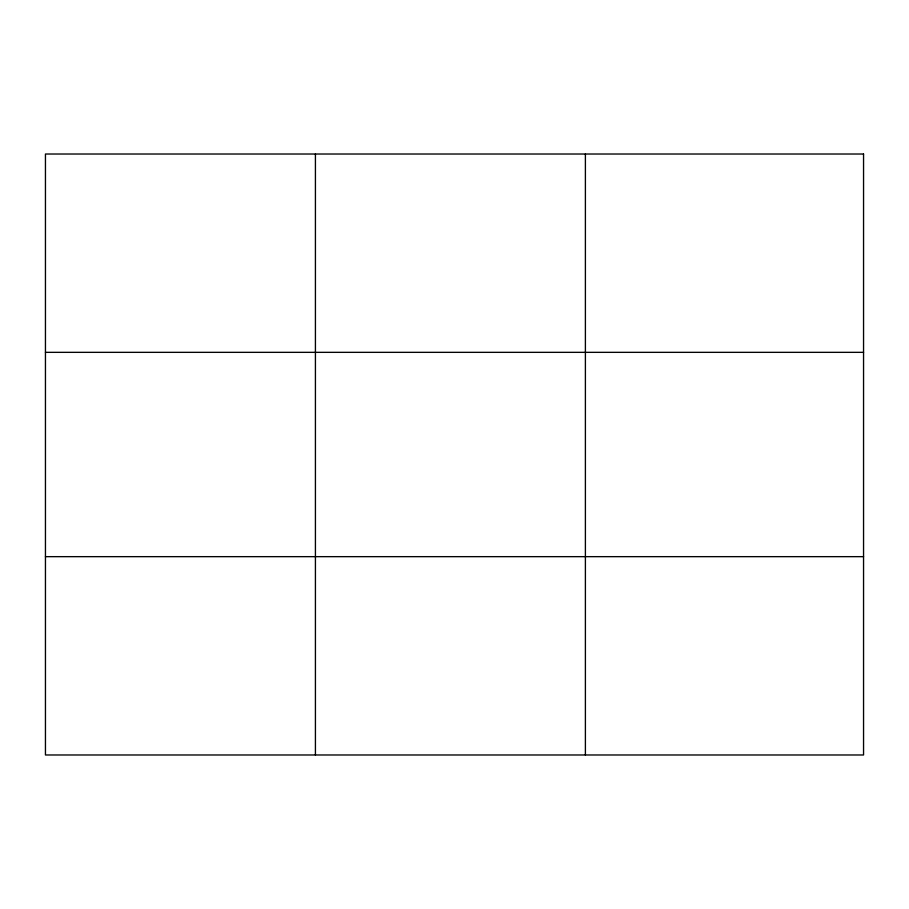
<?xml version="1.0" encoding="UTF-8"?>
<svg xmlns="http://www.w3.org/2000/svg" width="909" height="909" viewBox="0 0 909 909"><rect width="100%" height="100%" fill="white"/><g stroke="black" fill="none" stroke-linecap="round" stroke-linejoin="round"><path stroke-width="1.36" d="M315.423 154.019L315.423 754.981M585.396 154.019L585.396 754.981M45.45 352.34L863.55 352.34M45.45 556.66L863.55 556.66M863.55 154.019L863.55 754.981L45.45 754.981L45.45 154.019L863.55 154.019"/></g></svg>
